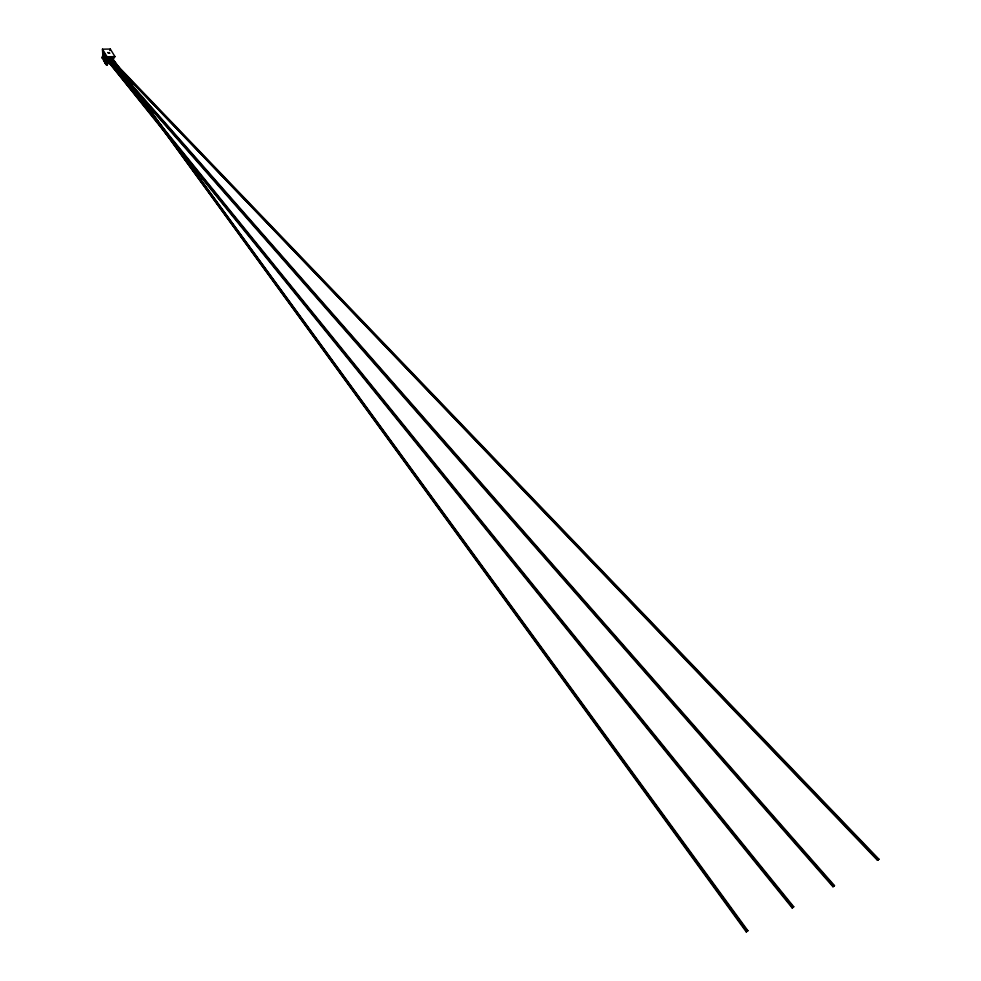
<?xml version="1.0" encoding="UTF-8"?>
<svg xmlns="http://www.w3.org/2000/svg" width="981" height="981" viewBox="0 0 981 981"><rect width="100%" height="100%" fill="white"/><g stroke="black" fill="none" stroke-linecap="round" stroke-linejoin="round"><path stroke-width="1.47" d="M111.601 60.81L106.267 60.945L107.113 56.751L102.465 49.173L110.313 49.05L114.973 56.616L112.226 60.049M102.564 50.705L106.904 57.805L114.139 57.646M102.649 52.238L106.696 58.848L113.293 58.701M102.735 53.771L106.475 59.902L110.951 59.792M102.073 57.879L102.821 55.279L102.465 49.173M110.841 63.385L105.507 63.532L106.279 60.92M107.812 61.938L109.222 61.276L109.627 62.612L107.812 61.938L109.627 62.612M109.86 59.767L110.264 61.104L109.038 61.153L108.633 59.816L110.902 59.596L110.497 58.259L110.902 59.596M107.223 64.954L105.874 64.476L107.223 64.954L108.29 61.68L109.516 61.644L150.669 112.472M109.676 59.645L109.271 58.296L111.724 57.462L109.921 56.788L110.326 58.124L109.921 56.788M166.378 134.323L108.327 61.729L109.48 61.582L155.219 118.946M135.157 90.926L108.928 60.172L110.117 60.074L124.305 76.26M108.401 62.661L107.996 61.325M109.038 61.153L108.633 59.816M109.038 61.901L109.222 61.276M110.264 61.104L109.271 58.296M126.978 80.135L110.117 60.074M111.54 58.087L111.135 56.751M108.781 60.847L110.154 60.135L108.928 60.172L126.733 80.479M747.89 930.675L747.399 931.19L111.393 57.057L110.252 57.205L746.283 931.938L747.89 930.675L111.393 57.057M109.774 50.595L110.313 49.05M746.283 931.938L746.762 931.435L110.252 57.205L111.429 57.106L110.031 57.769L111.209 57.683M175.341 145.409L792.194 907.977L793.752 906.751L156.776 120.013M792.194 907.977L793.752 906.751M135.881 91.748L832.979 886.75L834.488 885.561L125.016 77.07M832.979 886.75L834.488 885.561M877.468 860.312L878.927 859.16L110.755 58.566L109.565 58.664L877.468 860.312L878.927 859.16M108.143 62.355L109.296 62.208L108.106 62.294M109.099 58.921L111.086 58.983M108.45 60.43L109.676 60.393M109.222 60.528L110.448 60.491M108.744 60.785L109.97 60.748M108.584 62.036L109.811 61.999M109.737 57.413L110.951 57.376M110.51 57.511L111.724 57.462M109.884 62.134L105.887 62.232L102.453 56.567M107.113 56.751L114.973 56.616M105.654 62.232L104.587 62.232L105.936 62.71M106.917 62.379L107.971 62.379M106.365 63.458L105.028 62.98M116.727 65.604L110.571 59.191L109.431 59.338L110.755 58.566L109.602 58.713L119.633 69.16M117.499 66.414L878.436 859.65M120.405 69.97L877.958 859.822M127.689 80.945L833.997 886.064M127.456 81.3L132.472 87.027M133.195 87.836L833.47 886.26M151.344 113.306L154.066 116.653M154.74 117.499L156.102 119.167M155.905 119.792L158.628 123.152M159.302 123.998L793.261 907.253M108.327 61.729L158.358 123.557M159.045 124.403L161.092 126.929M161.779 127.775L163.827 130.314M164.514 131.16L166.574 133.71M167.261 134.556L792.685 907.474M167.064 135.17L169.124 137.732M169.811 138.579L174.643 144.55M102.821 55.279L106.267 60.945M102.073 57.854L105.507 63.532M109.676 53.133L107.775 52.569L109.676 53.133M105.175 61.411L104.121 61.411L105.175 61.411M106.512 63.716L105.445 63.716L106.512 63.716"/></g></svg>
